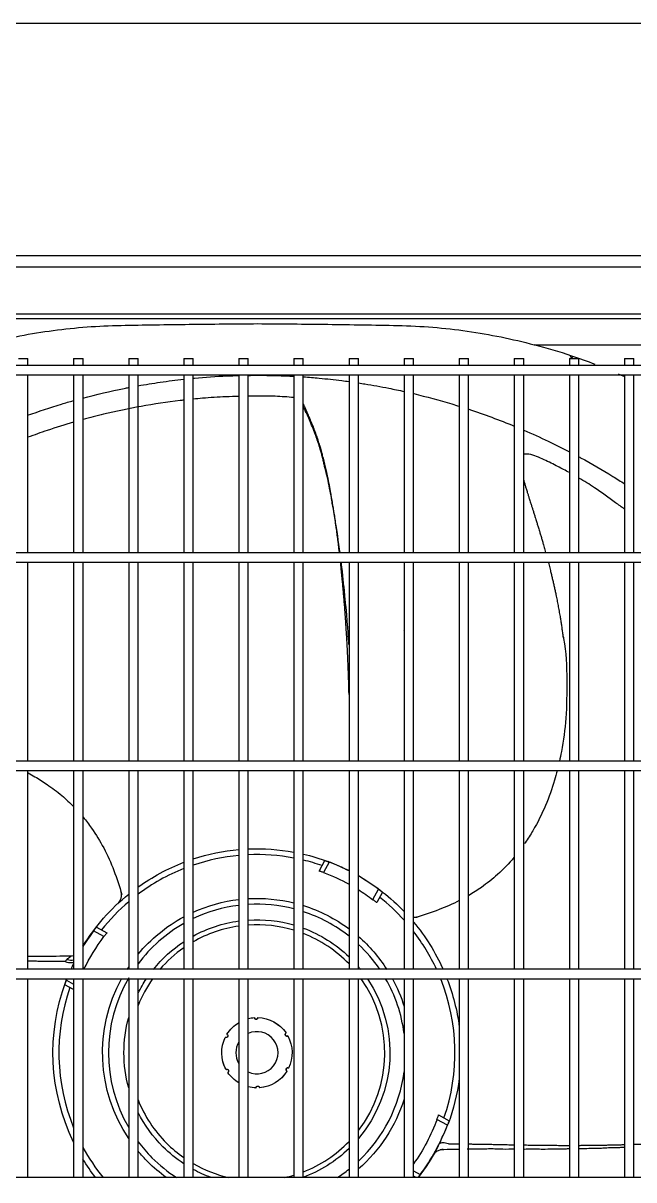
# Model space of a CAD drawing. Header units: millimetres. Extents: x 0 to 504600, y 0 to 118800.
# Drawn here: x 432178 to 432438.5, y 47705.1 to 48198.4 of the extents above; entities that cross this region are included whole.
import ezdxf

# ---------------------------------------------------------------- set-up
doc = ezdxf.new("R2010")
doc.units = ezdxf.units.MM
doc.header["$LTSCALE"] = 200
doc.layers.add('LG-AIRCON', color=240, linetype='Continuous')

# ---------------------------------------------------------------- blocks, each defined once
blk = doc.blocks.new('NEWUXB+UXA 1')
at = {"layer": 'LG-AIRCON', "color": 0}
for p, q in [((-580.93, 761.88), (580.46, 761.88)), ((580.46, 756.88), (-580.93, 756.88)), ((-526.02, 737.09), (525.55, 737.09)), ((524.03, 734.97), (-524.5, 734.97)), ((-189.2, 723.85), (-105.49, 723.85)), ((-409.17, 718.05), (-405.17, 718.05)), ((-405.17, 715.05), (-405.17, 718.05)), ((-385.67, 718.05), (-385.67, 715.05)), ((-385.67, 718.05), (-381.67, 718.05)), ((-381.67, 715.05), (-381.67, 718.05)), ((-362.18, 718.05), (-362.18, 715.05)), ((-362.18, 718.05), (-358.18, 718.05)), ((-358.18, 715.05), (-358.18, 718.05)), ((-338.68, 718.05), (-338.68, 715.05)), ((-338.68, 718.05), (-334.68, 718.05)), ((-334.68, 715.05), (-334.68, 718.05)), ((-315.19, 718.05), (-315.19, 715.05)), ((-315.19, 718.05), (-311.19, 718.05)), ((-311.19, 715.05), (-311.19, 718.05)), ((-291.69, 718.05), (-291.69, 715.05)), ((-291.69, 718.05), (-287.69, 718.05)), ((-287.69, 715.05), (-287.69, 718.05)), ((-268.19, 718.05), (-268.19, 715.05)), ((-268.19, 718.05), (-264.19, 718.05)), ((-264.19, 715.05), (-264.19, 718.05)), ((-244.7, 718.05), (-244.7, 715.05)), ((-244.7, 718.05), (-240.7, 718.05)), ((-240.7, 715.05), (-240.7, 718.05)), ((-221.2, 718.05), (-221.2, 715.05)), ((-221.2, 718.05), (-217.2, 718.05)), ((-217.2, 715.05), (-217.2, 718.05)), ((-197.7, 718.05), (-197.7, 715.05)), ((-197.7, 718.05), (-193.7, 718.05)), ((-193.7, 715.05), (-193.7, 718.05)), ((-174.21, 718.05), (-174.21, 715.05)), ((-174.21, 718.05), (-170.21, 718.05)), ((-170.21, 715.05), (-170.21, 718.05)), ((-150.71, 718.05), (-150.71, 715.05)), ((-150.71, 718.05), (-146.71, 718.05)), ((-146.71, 715.05), (-146.71, 718.05)), ((526.82, 715.05), (-527.72, 715.05)), ((-527.72, 711.05), (526.82, 711.05)), ((-405.17, 635.06), (-405.17, 711.05)), ((-385.67, 711.05), (-385.67, 635.06)), ((-381.67, 635.06), (-381.67, 711.05)), ((-362.18, 711.05), (-362.18, 635.06)), ((-358.18, 635.06), (-358.18, 711.05)), ((-338.68, 711.05), (-338.68, 635.06)), ((-334.68, 635.06), (-334.68, 711.05)), ((-315.19, 711.05), (-315.19, 635.06)), ((-311.19, 635.06), (-311.19, 711.05)), ((-291.69, 711.05), (-291.69, 635.06)), ((-287.69, 635.06), (-287.69, 711.05)), ((-268.19, 711.05), (-268.19, 635.06)), ((-264.19, 635.06), (-264.19, 711.05)), ((-244.7, 711.05), (-244.7, 635.06)), ((-240.7, 635.06), (-240.7, 711.05)), ((-221.2, 711.05), (-221.2, 635.06)), ((-217.2, 635.06), (-217.2, 711.05)), ((-197.7, 711.05), (-197.7, 635.06)), ((-193.7, 635.06), (-193.7, 711.05)), ((-174.21, 711.05), (-174.21, 635.06)), ((-170.21, 635.06), (-170.21, 711.05)), ((-150.71, 711.05), (-150.71, 635.06)), ((-146.71, 635.06), (-146.71, 711.05)), ((591.81, 635.06), (-592.71, 635.06)), ((-592.71, 631.06), (591.81, 631.06)), ((-405.17, 546.27), (-405.17, 631.06)), ((-385.67, 631.06), (-385.67, 546.27)), ((-381.67, 546.27), (-381.67, 631.06)), ((-362.18, 631.06), (-362.18, 546.27)), ((-358.18, 546.27), (-358.18, 631.06)), ((-338.68, 631.06), (-338.68, 546.27)), ((-334.68, 546.27), (-334.68, 631.06)), ((-315.19, 631.06), (-315.19, 546.27)), ((-311.19, 546.27), (-311.19, 631.06)), ((-291.69, 631.06), (-291.69, 546.27)), ((-287.69, 546.27), (-287.69, 631.06)), ((-268.19, 631.06), (-268.19, 546.27)), ((-264.19, 546.27), (-264.19, 631.06)), ((-244.7, 631.06), (-244.7, 546.27)), ((-240.7, 546.27), (-240.7, 631.06)), ((-221.2, 631.06), (-221.2, 546.27)), ((-217.2, 546.27), (-217.2, 631.06)), ((-197.7, 631.06), (-197.7, 546.27)), ((-193.7, 546.27), (-193.7, 631.06)), ((-174.21, 631.06), (-174.21, 546.27)), ((-170.21, 546.27), (-170.21, 631.06)), ((-150.71, 631.06), (-150.71, 546.27)), ((-146.71, 546.27), (-146.71, 631.06)), ((-244.7, 601.95), (-244.82, 601.74)), ((591.81, 546.28), (-592.71, 546.28)), ((-592.71, 542.28), (591.81, 542.28)), ((-405.17, 457.49), (-405.17, 542.27)), ((-385.67, 542.27), (-385.67, 457.49)), ((-381.67, 457.49), (-381.67, 542.27)), ((-362.18, 542.27), (-362.18, 457.49)), ((-358.18, 457.49), (-358.18, 542.27)), ((-338.68, 542.27), (-338.68, 457.49)), ((-334.68, 457.49), (-334.68, 542.27)), ((-315.19, 542.27), (-315.19, 457.49)), ((-311.19, 457.49), (-311.19, 542.27)), ((-291.69, 542.27), (-291.69, 457.49)), ((-287.69, 457.49), (-287.69, 542.27)), ((-268.19, 542.27), (-268.19, 457.49)), ((-264.19, 457.49), (-264.19, 542.27)), ((-244.7, 542.27), (-244.7, 457.49)), ((-240.7, 457.49), (-240.7, 542.27)), ((-221.2, 542.27), (-221.2, 457.49)), ((-217.2, 457.49), (-217.2, 542.27)), ((-197.7, 542.27), (-197.7, 457.49)), ((-193.7, 457.49), (-193.7, 542.27)), ((-174.21, 542.27), (-174.21, 457.49)), ((-170.21, 457.49), (-170.21, 542.27)), ((-150.71, 542.27), (-150.71, 457.49)), ((-146.71, 457.49), (-146.71, 542.27)), ((-280.94, 499.42), (-278.5, 503.87)), ((-276.6, 503.17), (-279.03, 498.74)), ((-257.99, 487.2), (-255.56, 491.63)), ((-253.95, 490.4), (-256.39, 485.95)), ((-366.84, 485.53), (-366.64, 485.71)), ((-372.75, 471.42), (-377.18, 473.86)), ((-375.95, 475.46), (-371.5, 473.02)), ((591.81, 457.49), (-592.71, 457.49)), ((-592.71, 453.49), (591.81, 453.49)), ((-405.17, 368.71), (-405.17, 453.49)), ((-385.67, 448.86), (-389.42, 450.92)), ((-388.72, 452.82), (-385.67, 451.15)), ((-385.67, 453.49), (-385.67, 368.71)), ((-381.67, 368.71), (-381.67, 453.49)), ((-362.18, 453.49), (-362.18, 368.71)), ((-358.18, 368.71), (-358.18, 453.49)), ((-338.68, 453.49), (-338.68, 368.71)), ((-334.68, 368.71), (-334.68, 453.49)), ((-315.19, 453.49), (-315.19, 368.71)), ((-311.19, 368.71), (-311.19, 453.49)), ((-291.69, 453.49), (-291.69, 368.71)), ((-287.69, 368.71), (-287.69, 453.49)), ((-268.19, 453.49), (-268.19, 368.71)), ((-264.19, 368.71), (-264.19, 453.49)), ((-244.7, 453.49), (-244.7, 368.71)), ((-240.7, 368.71), (-240.7, 453.49)), ((-221.2, 453.49), (-221.2, 368.71)), ((-217.2, 368.71), (-217.2, 453.49)), ((-197.7, 453.49), (-197.7, 368.71)), ((-193.7, 368.71), (-193.7, 453.49)), ((-174.21, 453.49), (-174.21, 368.71)), ((-170.21, 368.71), (-170.21, 453.49)), ((-150.71, 453.49), (-150.71, 368.71)), ((-146.71, 368.71), (-146.71, 453.49)), ((-230, 395.39), (-225.55, 392.95)), ((-226.25, 391.05), (-230.68, 393.48)), ((-240.7, 371.61), (-237.79, 370.01)), ((591.81, 368.71), (-592.71, 368.71)), ((-239.56, 368.71), (-240.7, 369.33))]:
    blk.add_line(p, q, dxfattribs=at)
at = {"layer": 'LG-AIRCON', "color": 0, "extrusion": (0, 0, -1)}
for centre, radius, start, end in [((307.48, 421.93), 86.99, 71.7788, 84.9192), ((307.48, 421.93), 86.99, 87.5599, 100.4611), ((307.48, 421.93), 86.99, 103.1523, 110.4357), ((307.48, 421.93), 86.99, 54.354, 68.9829), ((307.48, 421.93), 81.91, 110.3267, 118.6663), ((307.48, 421.93), 86.99, 119.8462, 136.2041), ((307.48, 421.93), 86.99, 31.4717, 51.0407), ((307.48, 421.93), 81.91, 121.9061, 127.1733), ((307.48, 421.93), 65.82, 65.5875, 83.2781), ((307.48, 421.93), 65.82, 86.7712, 103.8825), ((307.48, 421.93), 65.82, 107.4994, 126.6469), ((307.48, 421.93), 65.82, 39.6281, 61.7062), ((307.48, 421.93), 56.71, 86.2537, 106.1662), ((307.48, 421.93), 56.71, 61.3406, 82.1925), ((307.48, 421.93), 56.71, 110.4244, 133.8468), ((307.48, 421.93), 86.99, 140.1562, 155.8727), ((307.48, 421.93), 81.91, 25.7297, 37.1733), ((307.48, 421.93), 56.71, 38.8237, 56.6212), ((307.48, 421.93), 65.82, 131.1187, 147.3019), ((307.48, 421.93), 65.82, 32.6925, 33.8006), ((307.48, 421.93), 56.71, 139.7531, 141.1706), ((307.48, 421.93), 86.99, 334.013, 20.4357), ((307.48, 421.93), 65.82, 326.1881, 28.6481), ((307.48, 421.93), 56.71, 26.6287, 33.8063), ((307.48, 421.93), 56.71, 146.1881, 220.2356), ((307.48, 421.93), 65.82, 151.3463, 162.5288), ((307.48, 421.93), 86.99, 158.7281, 172.7104), ((307.48, 421.93), 56.71, 344.6606, 15.3281), ((307.48, 421.93), 15, 31.5149, 59.0994), ((307.48, 421.93), 15, 31.6151, 59.0993), ((307.48, 421.93), 15, 75.7067, 85.8849), ((307.48, 421.93), 15, 75.707, 85.7851), ((307.81, 436.93), 0.75, 180.1825, 357.3175), ((307.48, 421.93), 15, 91.5149, 145.7851), ((307.48, 421.93), 15, 91.6151, 145.8849), ((320.63, 429.15), 0.75, 120.1825, 297.3175), ((294.66, 429.71), 0.75, 240.1825, 57.3175), ((307.48, 421.93), 15, 331.5149, 25.7851), ((307.48, 421.93), 15, 331.6151, 25.8849), ((307.48, 421.93), 15, 151.5149, 205.7863), ((307.48, 421.93), 15, 151.6151, 205.8849), ((320.3, 414.15), 0.75, 60.1825, 237.3175), ((294.33, 414.72), 0.75, 300.1825, 117.3175), ((307.48, 421.93), 15, 300.8995, 325.8849), ((307.48, 421.93), 15, 300.8996, 325.7851), ((307.48, 421.93), 15, 211.6151, 265.8849), ((307.48, 421.93), 15, 211.5137, 265.7851), ((307.48, 421.93), 86.99, 187.2888, 200.4357), ((307.48, 421.93), 15, 271.6151, 284.293), ((307.48, 421.93), 15, 271.5149, 284.2929), ((307.16, 406.94), 0.75, 0.1825, 177.3175), ((307.48, 421.93), 65.82, 197.46, 228.87), ((307.48, 421.93), 56.71, 315, 333.36), ((307.48, 421.93), 81.91, 200.3267, 215.3728), ((307.48, 421.93), 65.82, 315, 320.3606), ((307.48, 421.93), 56.71, 303.3675, 315), ((307.48, 421.93), 56.71, 226.1419, 249.8006), ((307.48, 421.93), 86.99, 207.6697, 217.7283), ((307.48, 421.93), 86.99, 322.2719, 328.5298), ((307.48, 421.93), 65.82, 306.0225, 315), ((307.48, 421.93), 56.71, 290.1825, 298.6481)]:
    blk.add_arc(centre, radius, start, end, dxfattribs=at)
at = {"layer": 'LG-AIRCON', "color": 0}
for radius, start, end in [(84.49, 95.2309, 108.779), (84.49, 79.2259, 92.5124), (84.49, 70.7868, 76.4509), (86.91, 63.1224, 69.1851), (84.49, 111.6703, 126.8719), (86.91, 53.3149, 60.1257), (84.49, 130.3428, 141.7132), (63.32, 96.9862, 115.4419), (63.32, 75.5606, 93.3525), (84.49, 41.9985, 51.7132), (63.32, 51.6487, 71.7863), (86.91, 143.3149, 148.6118), (63.32, 119.52, 143.19), (54.55, 98.1225, 119.9138), (54.55, 73.17, 93.8925), (84.49, 24.8886, 37.7673), (54.55, 43.9256, 68.7262), (54.55, 124.8862, 139.32), (63.32, 34.1663, 46.8731), (86.91, 154.1151, 155.8497), (63.32, 149.7431, 210.2569), (84.49, 160.7868, 202.2588), (54.55, 144.6525, 158.3381), (54.55, 322.5206, 35.3531), (63.32, 7.4588, 29.8969), (84.49, 340.7868, 21.933), (9, 245.7, 114.3), (9, 148.86, 211.14), (63.32, 313.1269, 352.5413), (54.55, 201.6619, 225), (86.91, 323.3149, 339.1851), (84.49, 208.5801, 219.0506), (63.32, 216.81, 225), (54.55, 225, 235.1138), (54.55, 291.2737, 316.0744), (63.32, 225, 237.2006), (54.55, 240.0863, 257.3662), (63.32, 302.7938, 308.3513), (54.55, 282.6281, 286.83)]:
    blk.add_arc((-307.48, 421.93), radius, start, end, dxfattribs=at)
at = {"layer": 'LG-AIRCON', "color": 0, "extrusion": (5.89787e-06, 5.50525e-06, 1)}
blk.add_arc((-370.26, 489.17, -0.01), 5, 313.0877, 16.4735, dxfattribs=at)
at = {"layer": 'LG-AIRCON', "color": 0, "extrusion": (5.03151e-06, -5.39034e-06, 1)}
blk.add_arc((-240.25, 484.71, -0.02), 5, 264.8443, 286.4677, dxfattribs=at)
at = {"layer": 'LG-AIRCON', "color": 0}
for centre, major_axis, ratio, start_param, end_param in [((-388.95, 464.65), (-4.43, 2.32), 0.512974, 1.938544, 2.629244), ((-393.68, 454.05), (4.68, -1.75), 0.588101, 0, 0.392495)]:
    blk.add_ellipse(centre, major_axis=major_axis, ratio=ratio, start_param=start_param, end_param=end_param, dxfattribs=at)
for points, knots in [([(-422.69, 724.49), (-413.32, 726.87), (-403.87, 728.68), (-389.56, 730.59), (-384.77, 731.09), (-375.15, 731.8), (-370.31, 732), (-355.76, 732.32), (-346.05, 732.44), (-326.63, 732.69), (-316.91, 732.79), (-307.19, 732.85)], [0, 0, 0, 0, 0.25, 0.25, 0.375, 0.375, 0.5, 0.5, 0.75, 0.75, 1, 1, 1, 1]), ([(-307.19, 732.85), (-297.22, 732.78), (-287.24, 732.69), (-272.29, 732.49), (-267.31, 732.42), (-257.34, 732.26), (-252.35, 732.19), (-242.39, 731.94), (-237.4, 731.7), (-227.51, 730.89), (-222.62, 730.34), (-208.07, 728.26), (-198.55, 726.32), (-189.2, 723.85)], [0, 0, 0, 0, 0.25, 0.25, 0.375, 0.375, 0.5, 0.5, 0.625, 0.625, 0.75, 0.75, 1, 1, 1, 1]), ([(-334.69, 709.55), (-334.49, 709.57), (-329.72, 710.02), (-323.22, 710.49), (-316.91, 710.67), (-315.19, 710.71)], [0, 0, 0, 0, 0.030504, 0.735974, 1, 1, 1, 1]), ([(-307.48, 710.84), (-304.65, 710.81), (-299.37, 710.77), (-294.1, 710.54), (-291.67, 710.41)], [0, 0, 0, 0, 0.537477, 1, 1, 1, 1]), ([(-381.76, 701.12), (-375.91, 702.68), (-369.39, 704.19), (-362.83, 705.49), (-362.2, 705.61)], [0, 0, 0, 0, 0.904429, 1, 1, 1, 1]), ([(-358.22, 706.35), (-355.05, 706.91), (-348.56, 707.96), (-342.04, 708.78), (-338.7, 709.14)], [0, 0, 0, 0, 0.489245, 1, 1, 1, 1]), ([(-287.67, 710.16), (-285.4, 710), (-279.94, 709.56), (-273.44, 708.85), (-269.2, 708.29), (-268.15, 708.15)], [0, 0, 0, 0, 0.346789, 0.837259, 1, 1, 1, 1]), ([(-264.14, 707.57), (-263.23, 707.43), (-258.91, 706.75), (-252.4, 705.58), (-246.82, 704.4), (-244.64, 703.91)], [0, 0, 0, 0, 0.138987, 0.661876, 1, 1, 1, 1]), ([(-315.2, 701.85), (-317.05, 701.8), (-322.23, 701.61), (-328.72, 701.19), (-333.36, 700.77), (-334.69, 700.64)], [0, 0, 0, 0, 0.282463, 0.794994, 1, 1, 1, 1]), ([(-291.7, 701.32), (-294.38, 701.57), (-299.95, 701.95), (-306.41, 701.98), (-310.23, 701.95), (-311.2, 701.93)], [0, 0, 0, 0, 0.406262, 0.849224, 1, 1, 1, 1]), ([(-240.62, 702.99), (-235.13, 701.68), (-228.63, 699.93), (-222.2, 697.95), (-221.16, 697.63)], [0, 0, 0, 0, 0.838104, 1, 1, 1, 1]), ([(-405.29, 693.76), (-400.52, 695.48), (-394.01, 697.63), (-387.44, 699.55), (-385.74, 700.03)], [0, 0, 0, 0, 0.74118, 1, 1, 1, 1]), ([(-338.68, 700.22), (-339.22, 700.16), (-345.29, 699.46), (-356.68, 697.77), (-370.47, 694.89), (-378.74, 692.77), (-381.67, 691.96)], [0, 0, 0, 0, 0.037241, 0.424432, 0.796492, 1, 1, 1, 1]), ([(-272.01, 635.06), (-272.03, 635.25), (-272.23, 636.84), (-272.64, 638.87), (-272.91, 641.5), (-273.23, 644), (-273.7, 646.64), (-274.05, 648.87), (-274.3, 650.72), (-274.57, 652.4), (-275.04, 654.42), (-275.38, 656.54), (-275.67, 658.49), (-276.02, 660.48), (-276.64, 663.37), (-277.08, 665.7), (-277.84, 669.21), (-278.48, 671.25), (-278.99, 673.62), (-279.39, 675.42), (-279.86, 677.24), (-280.29, 678.71), (-280.57, 679.66), (-280.85, 680.57), (-281.26, 681.79), (-281.85, 683.6), (-283.06, 687), (-284.59, 690.75), (-286.15, 694.33), (-287.04, 696.11), (-287.51, 697.1), (-287.67, 697.5), (-287.7, 697.59)], [0, 0, 0, 0, 0.008371, 0.069424, 0.094367, 0.121283, 0.179384, 0.232883, 0.253705, 0.270958, 0.305551, 0.345961, 0.367488, 0.389621, 0.435291, 0.515912, 0.532189, 0.589294, 0.613481, 0.639638, 0.667776, 0.697453, 0.714276, 0.72148, 0.744733, 0.767084, 0.80554, 0.900316, 0.940461, 0.976172, 0.994503, 1, 1, 1, 1]), ([(-272.27, 635.06), (-272.3, 635.36), (-272.41, 636.27), (-272.55, 637.48), (-272.74, 638.99), (-272.91, 640.36), (-273.11, 641.88), (-273.29, 643.25), (-273.47, 644.6), (-273.67, 646.08), (-273.86, 647.39), (-274.07, 648.85), (-274.24, 650.01), (-274.46, 651.46), (-274.65, 652.75), (-274.88, 654.19), (-275.09, 655.48), (-275.3, 656.77), (-275.52, 658.07), (-275.75, 659.36), (-275.95, 660.49), (-276.17, 661.75), (-276.38, 662.86), (-276.64, 664.23), (-276.85, 665.32), (-277.12, 666.67), (-277.35, 667.75), (-277.6, 668.95), (-277.83, 670.01), (-278.1, 671.2), (-278.37, 672.39), (-278.62, 673.44), (-278.88, 674.49), (-279.15, 675.53), (-279.42, 676.56), (-279.69, 677.58), (-279.97, 678.58), (-280.25, 679.57), (-280.54, 680.52), (-280.84, 681.51), (-281.15, 682.47), (-281.42, 683.3), (-281.7, 684.12), (-282.03, 685.05), (-282.36, 685.97), (-282.65, 686.76), (-282.95, 687.54), (-283.24, 688.31), (-283.59, 689.17), (-283.89, 689.91), (-284.19, 690.63), (-284.44, 691.24), (-284.69, 691.85), (-284.98, 692.53), (-285.27, 693.19), (-285.55, 693.84), (-285.77, 694.36), (-286.01, 694.91), (-286.21, 695.37), (-286.45, 695.91), (-286.63, 696.32), (-286.83, 696.79), (-287.01, 697.21), (-287.17, 697.55), (-287.33, 697.93), (-287.4, 698.08), (-287.42, 698.13)], [0, 0, 0, 0, 0.011806, 0.035618, 0.047525, 0.071337, 0.089197, 0.107056, 0.124916, 0.142775, 0.166588, 0.178494, 0.202307, 0.214213, 0.238026, 0.255886, 0.273745, 0.291605, 0.309464, 0.327324, 0.345183, 0.357089, 0.380902, 0.392808, 0.416621, 0.428527, 0.45234, 0.464246, 0.482106, 0.499965, 0.517825, 0.535684, 0.547591, 0.56545, 0.58331, 0.595216, 0.613075, 0.630935, 0.642841, 0.660701, 0.67856, 0.690467, 0.702373, 0.720232, 0.738092, 0.749998, 0.761905, 0.779764, 0.79167, 0.80953, 0.821436, 0.833343, 0.845249, 0.857155, 0.875015, 0.886921, 0.898827, 0.910734, 0.92264, 0.934546, 0.946453, 0.958359, 0.970265, 0.982172, 0.994078, 1, 1, 1, 1]), ([(-385.67, 690.83), (-389.44, 689.74), (-395.94, 687.7), (-402.45, 685.39), (-405.18, 684.38)], [0, 0, 0, 0, 0.58019, 1, 1, 1, 1]), ([(-193.64, 687.44), (-190.13, 685.94), (-183.57, 682.97), (-177.14, 679.76), (-174.15, 678.2)], [0, 0, 0, 0, 0.53182, 1, 1, 1, 1]), ([(-174.2, 669.31), (-175.83, 670.2), (-179.38, 672.06), (-184, 674.38), (-188.13, 676.28), (-190.83, 677.17), (-192.76, 677.26), (-193.45, 677.1), (-193.71, 677)], [0, 0, 0, 0, 0.264162, 0.571071, 0.733206, 0.891725, 0.957075, 1, 1, 1, 1]), ([(-170.17, 676.09), (-169.92, 675.95), (-165.02, 673.3), (-158.47, 669.49), (-152.31, 665.6), (-150.62, 664.5)], [0, 0, 0, 0, 0.038243, 0.734735, 1, 1, 1, 1]), ([(-193.75, 666.29), (-193.7, 666.12), (-193.55, 665.56), (-193.31, 664.73), (-193, 663.67), (-192.71, 662.71), (-192.41, 661.74), (-192.11, 660.75), (-191.75, 659.6), (-191.38, 658.42), (-191.05, 657.38), (-190.71, 656.31), (-190.32, 655.09), (-189.92, 653.82), (-189.53, 652.59), (-189.12, 651.31), (-188.71, 650.01), (-188.3, 648.69), (-187.88, 647.35), (-187.47, 645.98), (-187.05, 644.61), (-186.63, 643.22), (-186.16, 641.66), (-185.7, 640.09), (-185.3, 638.68), (-184.84, 637.09), (-184.52, 635.94), (-184.3, 635.15), (-184.28, 635.07)], [0, 0, 0, 0, 0.021221, 0.066801, 0.097188, 0.142768, 0.173155, 0.203541, 0.249122, 0.294702, 0.325088, 0.355475, 0.401055, 0.446635, 0.477022, 0.522602, 0.568182, 0.598569, 0.644149, 0.689729, 0.720116, 0.765696, 0.811276, 0.856856, 0.902436, 0.932823, 0.993597, 1, 1, 1, 1]), ([(-150.67, 653.75), (-151.96, 654.65), (-156.23, 657.67), (-162.54, 662.38), (-167.89, 665.71), (-170.14, 667.02)], [0, 0, 0, 0, 0.202389, 0.669659, 1, 1, 1, 1]), ([(-268.19, 574.66), (-268.2, 574.84), (-268.21, 575.36), (-268.24, 576.56), (-268.28, 578.07), (-268.33, 579.73), (-268.37, 581.2), (-268.42, 582.68), (-268.48, 584.32), (-268.54, 585.79), (-268.6, 587.43), (-268.66, 588.91), (-268.74, 590.57), (-268.81, 592.08), (-268.88, 593.58), (-268.96, 595.24), (-269.04, 596.7), (-269.13, 598.32), (-269.21, 599.77), (-269.31, 601.39), (-269.41, 603), (-269.5, 604.45), (-269.61, 606.07), (-269.71, 607.54), (-269.83, 609.18), (-269.94, 610.65), (-270.05, 612.09), (-270.18, 613.68), (-270.3, 615.26), (-270.44, 616.83), (-270.57, 618.41), (-270.7, 619.82), (-270.84, 621.39), (-270.97, 622.81), (-271.13, 624.4), (-271.27, 625.83), (-271.41, 627.25), (-271.57, 628.8), (-271.71, 630.07), (-271.79, 630.87), (-271.81, 631.06)], [0, 0, 0, 0, 0.009218, 0.026414, 0.060805, 0.086598, 0.112391, 0.138185, 0.163978, 0.198369, 0.215565, 0.249956, 0.275749, 0.301542, 0.327336, 0.353129, 0.38752, 0.404715, 0.439106, 0.4649, 0.490693, 0.525084, 0.54228, 0.576671, 0.602464, 0.628257, 0.65405, 0.679844, 0.714235, 0.740028, 0.765821, 0.800212, 0.817408, 0.851799, 0.877592, 0.903386, 0.929179, 0.954972, 0.989363, 1, 1, 1, 1]), ([(-268.19, 595.81), (-268.25, 596.38), (-268.39, 597.85), (-268.51, 599.55), (-268.58, 601.3), (-268.66, 602.93), (-268.94, 605.03), (-269.08, 607.35), (-269.22, 609.53), (-269.44, 611.83), (-269.74, 614.22), (-269.93, 616.35), (-270.05, 618.15), (-270.21, 619.86), (-270.57, 622.03), (-270.75, 624.59), (-270.98, 626.86), (-271.26, 628.93), (-271.45, 630.25), (-271.56, 631.08)], [0, 0, 0, 0, 0.05251, 0.142079, 0.177348, 0.206327, 0.265132, 0.339751, 0.382815, 0.429016, 0.527009, 0.615313, 0.649401, 0.678603, 0.742262, 0.822382, 0.868126, 0.917465, 1, 1, 1, 1]), ([(-183.21, 631.06), (-183.2, 631.02), (-182.99, 630.26), (-182.7, 629.11), (-182.28, 627.43), (-181.9, 625.92), (-181.49, 624.19), (-181.09, 622.46), (-180.7, 620.73), (-180.32, 619), (-179.91, 617.08), (-179.56, 615.34), (-179.18, 613.41), (-178.89, 611.86), (-178.53, 609.91), (-178.23, 608.15), (-177.91, 606.18), (-177.63, 604.39), (-177.36, 602.57), (-177.11, 600.74), (-176.96, 599.53), (-176.88, 598.93)], [0, 0, 0, 0, 0.003613, 0.076073, 0.112302, 0.166647, 0.220991, 0.275335, 0.32968, 0.384024, 0.438368, 0.510827, 0.547057, 0.619516, 0.655746, 0.728205, 0.782549, 0.836893, 0.891238, 0.945582, 1, 1, 1, 1]), ([(-176.82, 599.45), (-176.76, 599.15), (-175.57, 593.02), (-175.21, 581.32), (-175.4, 565.19), (-176.9, 553.68), (-178.14, 547.6), (-178.44, 546.25)], [0, 0, 0, 0, 0.017033, 0.353101, 0.655124, 0.923021, 1, 1, 1, 1]), ([(-405.11, 541.3), (-404.11, 540.77), (-401.36, 539.22), (-396.46, 536.12), (-390.88, 531.87), (-387.22, 528.47), (-385.58, 526.8)], [0, 0, 0, 0, 0.139399, 0.390327, 0.714739, 1, 1, 1, 1]), ([(-179.39, 542.25), (-179.75, 540.88), (-181.14, 535.83), (-184.24, 527.12), (-188.64, 518.25), (-191.99, 512.98), (-193.26, 511.15), (-193.36, 511)], [0, 0, 0, 0, 0.124316, 0.45964, 0.807719, 0.983963, 1, 1, 1, 1]), ([(-381.59, 522.37), (-380.33, 520.86), (-377.13, 516.68), (-372.56, 509.17), (-368.32, 499.63), (-366.06, 492.86), (-365.1, 489.36)], [0, 0, 0, 0, 0.160983, 0.427877, 0.710763, 1, 1, 1, 1]), ([(-278.5, 503.87), (-278.5, 503.87), (-278.46, 503.86), (-278.32, 503.81), (-278.22, 503.77), (-277.96, 503.68), (-277.8, 503.62), (-277.44, 503.49), (-277.24, 503.41), (-276.89, 503.28), (-276.75, 503.23), (-276.6, 503.17)], [0, 0, 0, 0, 0.211758, 0.211758, 0.423432, 0.423432, 0.636431, 0.636431, 0.852021, 0.852021, 1, 1, 1, 1]), ([(-268.63, 499.74), (-268.83, 499.84), (-269.04, 499.93), (-270.2, 500.48), (-271.18, 500.91), (-273.01, 501.73), (-273.87, 502.11), (-275.53, 502.82), (-276.32, 503.15), (-277.11, 503.45)], [0, 0, 0, 0, 0.07319, 0.07319, 0.416738, 0.416738, 0.719921, 0.719921, 1, 1, 1, 1]), ([(-197.69, 505.35), (-197.75, 505.28), (-199.95, 502.67), (-204.38, 498.09), (-210.99, 492.82), (-215.28, 490.07), (-217.12, 488.99)], [0, 0, 0, 0, 0.009856, 0.405385, 0.751633, 1, 1, 1, 1]), ([(-279.03, 498.74), (-279.25, 498.82), (-279.46, 498.9), (-279.87, 499.05), (-280.06, 499.11), (-280.4, 499.23), (-280.55, 499.28), (-280.77, 499.36), (-280.85, 499.39), (-280.92, 499.41), (-280.94, 499.42), (-280.94, 499.42)], [0, 0, 0, 0, 0.21816, 0.21816, 0.436362, 0.436362, 0.653817, 0.653817, 0.868707, 0.868707, 1, 1, 1, 1]), ([(-255.56, 491.63), (-255.38, 491.49), (-255.19, 491.35), (-254.85, 491.09), (-254.69, 490.97), (-254.41, 490.75), (-254.28, 490.66), (-254.09, 490.51), (-254.03, 490.46), (-253.97, 490.41), (-253.95, 490.4), (-253.95, 490.4)], [0, 0, 0, 0, 0.217793, 0.217793, 0.435623, 0.435623, 0.652794, 0.652794, 0.867695, 0.867695, 1, 1, 1, 1]), ([(-256.39, 485.95), (-256.39, 485.95), (-256.42, 485.98), (-256.54, 486.07), (-256.63, 486.14), (-256.84, 486.31), (-256.98, 486.42), (-257.28, 486.65), (-257.45, 486.78), (-257.74, 487.01), (-257.87, 487.1), (-257.99, 487.2)], [0, 0, 0, 0, 0.211356, 0.211356, 0.422617, 0.422617, 0.635365, 0.635365, 0.851032, 0.851032, 1, 1, 1, 1]), ([(-221.17, 486.78), (-223.96, 485.36), (-230.15, 482.66), (-236.56, 480.51), (-240.06, 479.55)], [0, 0, 0, 0, 0.466455, 1, 1, 1, 1]), ([(-377.18, 473.86), (-377.04, 474.04), (-376.9, 474.22), (-376.64, 474.57), (-376.52, 474.73), (-376.3, 475.01), (-376.21, 475.13), (-376.06, 475.32), (-376.01, 475.39), (-375.96, 475.45), (-375.95, 475.46), (-375.95, 475.46)], [0, 0, 0, 0, 0.217793, 0.217793, 0.435623, 0.435623, 0.652794, 0.652794, 0.867695, 0.867695, 1, 1, 1, 1]), ([(-371.5, 473.02), (-371.5, 473.02), (-371.53, 472.99), (-371.62, 472.88), (-371.69, 472.79), (-371.86, 472.57), (-371.96, 472.44), (-372.2, 472.14), (-372.33, 471.97), (-372.56, 471.68), (-372.65, 471.55), (-372.75, 471.42)], [0, 0, 0, 0, 0.211356, 0.211356, 0.422617, 0.422617, 0.635365, 0.635365, 0.851032, 0.851032, 1, 1, 1, 1]), ([(-389.36, 460.82), (-389.52, 460.82), (-389.94, 460.82), (-390.78, 460.82), (-391.7, 460.81), (-392.64, 460.82), (-393.47, 460.81), (-394.29, 460.82), (-395.25, 460.83), (-396.25, 460.83), (-397.36, 460.85), (-398.35, 460.86), (-399.42, 460.87), (-400.41, 460.88), (-401.42, 460.9), (-402.58, 460.92), (-403.6, 460.93), (-404.52, 460.95), (-405.02, 460.96), (-405.22, 460.97)], [0, 0, 0, 0, 0.033268, 0.086429, 0.166172, 0.219334, 0.272495, 0.325657, 0.378819, 0.458561, 0.511723, 0.591466, 0.644627, 0.697789, 0.777532, 0.830693, 0.910436, 0.963598, 1, 1, 1, 1]), ([(-385.7, 463.2), (-387.65, 463.13), (-391.62, 463.02), (-395.83, 462.99), (-398.69, 462.97), (-399.92, 462.99), (-401.23, 462.97), (-402.31, 462.99), (-403.33, 462.99), (-404.26, 462.95), (-404.87, 462.91), (-405.2, 462.89)], [0, 0, 0, 0, 0.295836, 0.599217, 0.63578, 0.724251, 0.792145, 0.857546, 0.898871, 0.942551, 1, 1, 1, 1]), ([(-389.36, 460.82), (-389.36, 460.82), (-389.36, 460.82), (-389.07, 461.13), (-388.77, 461.42), (-388.47, 461.7)], [0, 0, 0, 0, 0.000046, 0.000046, 1, 1, 1, 1]), ([(-389.23, 460.8), (-388.32, 460.51), (-387.46, 460.36), (-386.31, 460.35), (-385.93, 460.42), (-385.65, 460.54)], [0, 0, 0, 0, 0.604116, 0.604116, 1, 1, 1, 1]), ([(-388.47, 461.7), (-387.95, 462.16), (-387.44, 462.6), (-386.88, 463.04), (-386.79, 463.13), (-386.82, 463.15)], [0, 0, 0, 0, 0.677972, 0.677972, 1, 1, 1, 1]), ([(-385.67, 463.3), (-386.06, 463.17), (-386.49, 463.08), (-386.91, 463.14), (-386.93, 463.14)], [0, 0, 0, 0, 0.962907, 1, 1, 1, 1]), ([(-389.42, 450.92), (-389.42, 450.92), (-389.4, 450.95), (-389.36, 451.09), (-389.32, 451.2), (-389.22, 451.46), (-389.17, 451.62), (-389.04, 451.98), (-388.96, 452.18), (-388.83, 452.52), (-388.78, 452.67), (-388.72, 452.82)], [0, 0, 0, 0, 0.211758, 0.211758, 0.423432, 0.423432, 0.636431, 0.636431, 0.852021, 0.852021, 1, 1, 1, 1]), ([(-308.59, 436.91), (-308.58, 436.72), (-308.4, 436.32), (-307.91, 436.14), (-307.53, 436.22), (-307.28, 436.39), (-307.12, 436.65), (-307.08, 436.85), (-307.09, 436.94)], [0, 0, 0, 0, 0.25, 0.5, 0.625, 0.75, 0.875, 1, 1, 1, 1]), ([(-295.07, 430.38), (-295.23, 430.28), (-295.49, 429.92), (-295.4, 429.41), (-295.13, 429.12), (-294.86, 428.99), (-294.55, 428.98), (-294.36, 429.05), (-294.28, 429.1)], [0, 0, 0, 0, 0.25, 0.5, 0.625, 0.75, 0.875, 1, 1, 1, 1]), ([(-293.96, 415.4), (-294.13, 415.49), (-294.57, 415.54), (-294.97, 415.21), (-295.09, 414.83), (-295.06, 414.53), (-294.92, 414.26), (-294.76, 414.13), (-294.68, 414.08)], [0, 0, 0, 0, 0.25, 0.5, 0.625, 0.75, 0.875, 1, 1, 1, 1]), ([(-230.68, 393.48), (-230.6, 393.7), (-230.52, 393.91), (-230.37, 394.32), (-230.3, 394.51), (-230.18, 394.85), (-230.13, 395), (-230.06, 395.22), (-230.03, 395.3), (-230, 395.38), (-230, 395.39), (-230, 395.39)], [0, 0, 0, 0, 0.21816, 0.21816, 0.436362, 0.436362, 0.653817, 0.653817, 0.868707, 0.868707, 1, 1, 1, 1]), ([(-229.68, 383.08), (-229.58, 383.28), (-229.48, 383.49), (-228.94, 384.65), (-228.51, 385.63), (-227.69, 387.46), (-227.31, 388.32), (-226.6, 389.98), (-226.27, 390.77), (-225.97, 391.56)], [0, 0, 0, 0, 0.07319, 0.07319, 0.416738, 0.416738, 0.719921, 0.719921, 1, 1, 1, 1]), ([(-225.55, 392.95), (-225.55, 392.95), (-225.56, 392.91), (-225.61, 392.77), (-225.65, 392.67), (-225.74, 392.41), (-225.8, 392.25), (-225.93, 391.89), (-226, 391.69), (-226.13, 391.34), (-226.19, 391.2), (-226.25, 391.05)], [0, 0, 0, 0, 0.211758, 0.211758, 0.423432, 0.423432, 0.636431, 0.636431, 0.852021, 0.852021, 1, 1, 1, 1]), ([(-231.89, 378.71), (-231.65, 379.07), (-231.03, 379.78), (-229.7, 380.46), (-228.61, 380.81), (-228.06, 380.73), (-228.04, 380.72)], [0, 0, 0, 0, 0.282775, 0.623842, 0.989494, 1, 1, 1, 1]), ([(-225.74, 383.07), (-226.65, 383.36), (-227.5, 383.51), (-228.89, 383.52), (-229.42, 383.36), (-229.68, 383.08)], [0, 0, 0, 0, 0.5, 0.5, 1, 1, 1, 1]), ([(-229.27, 380.67), (-227.32, 380.74), (-224.63, 380.81), (-221.94, 380.85), (-221.2, 380.86)], [0, 0, 0, 0, 0.728232, 1, 1, 1, 1]), ([(-225.61, 383.05), (-225.45, 383.05), (-225.03, 383.05), (-224.19, 383.05), (-223.27, 383.06), (-222.33, 383.05), (-221.67, 383.05), (-221.3, 383.05), (-221.2, 383.05)], [0, 0, 0, 0, 0.114118, 0.296477, 0.570016, 0.752375, 0.934735, 1, 1, 1, 1]), ([(-217.87, 380.89), (-217.7, 380.89), (-217.28, 380.89), (-216.28, 380.9), (-215.05, 380.88), (-213.74, 380.9), (-212.65, 380.87), (-211.64, 380.88), (-210.02, 380.95), (-208.18, 381.12), (-205.37, 380.96), (-201.61, 380.81), (-199.22, 380.89), (-197.69, 380.89)], [0, 0, 0, 0, 0.023979, 0.057821, 0.139707, 0.202549, 0.263082, 0.301331, 0.341759, 0.491813, 0.616194, 0.749702, 1, 1, 1, 1]), ([(-217.2, 383.02), (-216.96, 383.01), (-216.42, 383.01), (-215.55, 383), (-214.55, 382.98), (-213.54, 382.97), (-212.39, 382.95), (-211.37, 382.93), (-210.2, 382.91), (-209.03, 382.89), (-207.83, 382.87), (-206.78, 382.85), (-205.7, 382.82), (-204.47, 382.8), (-203.2, 382.78), (-201.94, 382.75), (-200.68, 382.73), (-199.44, 382.7), (-198.44, 382.68), (-197.92, 382.68), (-197.71, 382.67)], [0, 0, 0, 0, 0.040122, 0.086532, 0.132942, 0.202558, 0.248968, 0.318584, 0.364994, 0.43461, 0.504225, 0.550636, 0.597046, 0.666662, 0.736277, 0.782688, 0.852303, 0.921919, 0.968329, 1, 1, 1, 1]), ([(-193.7, 382.6), (-193.53, 382.6), (-192.88, 382.59), (-191.92, 382.57), (-190.48, 382.55), (-189.19, 382.53), (-187.71, 382.51), (-186.38, 382.49), (-185.06, 382.48), (-183.59, 382.47), (-182.28, 382.46), (-180.83, 382.44), (-179.53, 382.43), (-178.07, 382.43), (-176.61, 382.42), (-175.32, 382.42), (-174.52, 382.42), (-174.21, 382.42)], [0, 0, 0, 0, 0.027433, 0.102463, 0.152482, 0.252522, 0.302541, 0.377571, 0.4526, 0.50262, 0.602659, 0.652679, 0.727708, 0.802738, 0.877767, 0.952797, 1, 1, 1, 1]), ([(-193.36, 380.86), (-192.34, 380.9), (-190.74, 381.02), (-188.11, 380.89), (-184.83, 380.82), (-181.65, 380.97), (-179.24, 380.94), (-177.62, 380.92), (-176.79, 380.93), (-175.65, 380.99), (-174.75, 381.04), (-174.21, 381.06)], [0, 0, 0, 0, 0.153476, 0.264532, 0.383214, 0.619071, 0.799507, 0.831601, 0.860485, 0.918311, 1, 1, 1, 1]), ([(-170.2, 382.43), (-169.84, 382.43), (-169.15, 382.43), (-167.78, 382.44), (-166.46, 382.45), (-164.81, 382.47), (-163.5, 382.48), (-161.86, 382.51), (-160.54, 382.53), (-158.9, 382.56), (-157.57, 382.58), (-155.91, 382.62), (-154.55, 382.65), (-152.86, 382.69), (-151.66, 382.72), (-150.82, 382.75), (-150.63, 382.75)], [0, 0, 0, 0, 0.054128, 0.105118, 0.207098, 0.258088, 0.360068, 0.411058, 0.513038, 0.564028, 0.666008, 0.716998, 0.818978, 0.869968, 0.971948, 1, 1, 1, 1]), ([(-170.2, 381.05), (-169.97, 381.05), (-168.44, 381.06), (-165.91, 381.19), (-163.62, 381.28), (-161.81, 381.28), (-160.58, 381.28), (-159.38, 381.33), (-157.71, 381.47), (-155.77, 381.52), (-153.57, 381.54), (-151.98, 381.6), (-151.03, 381.66), (-150.64, 381.68)], [0, 0, 0, 0, 0.032499, 0.217887, 0.394885, 0.465501, 0.52211, 0.573462, 0.630237, 0.769056, 0.849466, 0.935544, 1, 1, 1, 1]), ([(-146.73, 382.87), (-146.24, 382.89), (-145.1, 382.93), (-143.63, 382.99), (-141.99, 383.05), (-140.51, 383.11), (-138.85, 383.19), (-137.34, 383.26), (-135.83, 383.33), (-134.18, 383.41), (-132.72, 383.49), (-131.1, 383.58), (-129.65, 383.66), (-128.24, 383.75), (-127.49, 383.8), (-127.22, 383.81)], [0, 0, 0, 0, 0.075374, 0.176188, 0.226595, 0.327409, 0.403019, 0.47863, 0.55424, 0.629851, 0.730665, 0.781072, 0.881886, 0.957497, 1, 1, 1, 1]), ([(-237.79, 370.01), (-237.92, 369.83), (-238.06, 369.64), (-238.32, 369.3), (-238.45, 369.14), (-238.64, 368.88), (-238.72, 368.78), (-238.79, 368.69)], [0, 0, 0, 0, 0.355398, 0.355398, 0.710856, 0.710856, 1, 1, 1, 1])]:
    blk.add_open_spline(points, degree=3, knots=knots, dxfattribs=at)
for points, degree in [([(-173.15, 719.03), (-178.44, 720.82), (-183.79, 722.42), (-189.2, 723.85)], 3), ([(-172.71, 718.24), (-173.1, 718.38), (-173.5, 718.51), (-173.89, 718.64)], 3), ([(-163.14, 715.42), (-166.45, 716.69), (-169.78, 717.89), (-173.15, 719.03)], 3), ([(-311.19, 710.79), (-309.95, 710.81), (-308.72, 710.82), (-307.48, 710.84)], 3), ([(-150.61, 710.2), (-151.49, 710.59), (-152.36, 710.98), (-153.24, 711.36)], 3), ([(-287.51, 698.34), (-287.57, 698.46), (-287.64, 698.58), (-287.7, 698.69)], 3), ([(-217.12, 696.33), (-210.56, 694.17), (-204.07, 691.77), (-197.69, 689.14)], 3), ([(-268.19, 499.53), (-268.33, 499.6), (-268.48, 499.67), (-268.63, 499.74)], 3), ([(-366.84, 485.53), (-366.89, 485.48), (-366.6, 485.74)], 2), ([(-389.23, 460.8), (-389.27, 460.81), (-389.32, 460.82), (-389.36, 460.82)], 3), ([(-385.68, 459.97), (-386.05, 459.15), (-386.43, 458.32), (-386.79, 457.49)], 3), ([(-388.53, 453.49), (-388.69, 453.09), (-388.85, 452.7), (-389, 452.31)], 3), ([(-320.27, 429.77), (-320.01, 429.62), (-319.84, 429.03), (-320.13, 428.5), (-320.72, 428.32), (-320.99, 428.46)], 2), ([(-320.67, 414.78), (-320.4, 414.93), (-319.81, 414.78), (-319.49, 414.26), (-319.63, 413.67), (-319.89, 413.5)], 2), ([(-307.88, 406.94), (-307.88, 407.24), (-307.45, 407.68), (-306.84, 407.7), (-306.4, 407.28), (-306.38, 406.98)], 2), ([(-230.44, 381.54), (-230.18, 382.04), (-229.93, 382.56), (-229.68, 383.08)], 3), ([(-225.74, 383.07), (-225.7, 383.05), (-225.65, 383.05), (-225.61, 383.05)], 3)]:
    blk.add_open_spline(points, degree=degree, dxfattribs=at)

msp = doc.modelspace()

# ---------------------------------------------------------------- linework, layer by layer
at = {"layer": 'LG-AIRCON', "color": 8}
msp.add_lwpolyline([(431864.22, 48198.42), (434234.22, 48198.42), (434234.22, 47238.42), (431864.22, 47238.42)], close=True, dxfattribs=at)

# ---------------------------------------------------------------- block references
at = {"layer": 'LG-AIRCON', "color": 30}
msp.add_blockref('NEWUXB+UXA 1', (432585.24, 47337.41), dxfattribs=at)

doc.saveas('drawing.dxf')
